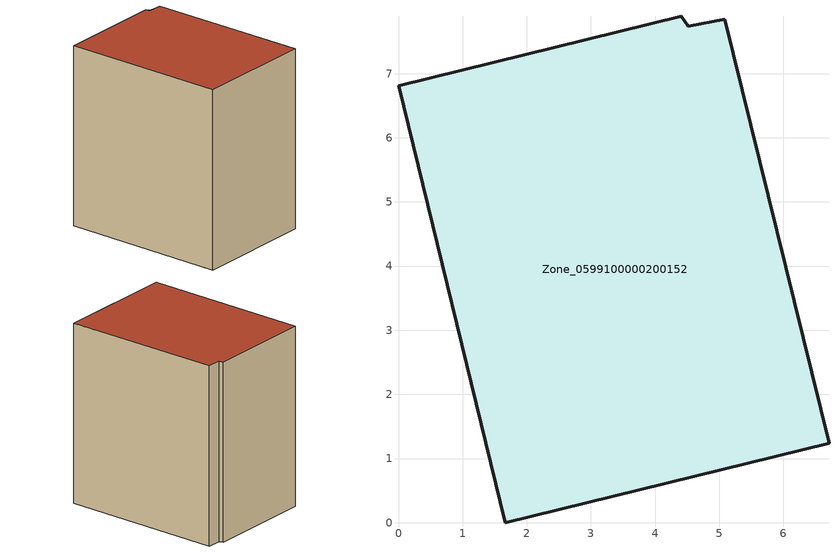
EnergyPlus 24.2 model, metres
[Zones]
Zone_0599100000200152
 floor ground (C_G): 4.51,7.74 5.09,7.85 6.71,1.24 1.66,0 0,6.81 4.41,7.89 z0
 wall outside (C_F): 1.66,0 6.71,1.24 5.09,7.85 4.51,7.74 4.41,7.89 0,6.81 1.66,0 z0:7.71
 roof outside (C_R): 5.09,7.85 4.51,7.74 4.41,7.89 0,6.81 1.66,0 6.71,1.24 z7.71
[BUILDING]
Pand.0599100000200152: North Axis=0; Terrain=City; Loads Convergence Tolerance Value=0.04; Temperature Convergence Tolerance Value=0.4; Solar Distribution=FullExterior; Maximum Number of Warmup Days=25; Minimum Number of Warmup Days=1
[Site:Location]
Rotterdam.The.Hague.AP_ZH_NLD Design_Conditions: Latitude=51.96; Longitude=4.45; Time Zone=1; Elevation=-4.5
[SITE:GROUNDTEMPERATURE:BUILDINGSURFACE]
18, 18, 18, 18, 18, 18, 18, 18, 18, 18, 18, 18
[MATERIAL] Thermal Absorptance=0.9; Solar Absorptance=0.7; Visible Absorptance=0.7
Name | Roughness | Thickness | Conductivity | Density | Specific Heat
G.TC.1946 | MediumSmooth | 0.15 | 1 | 540 | 1210
F.TC.1946 | Rough | 0.3 | 0.857143 | 1920 | 840
R.TC.1946 | MediumRough | 0.2 | 0.909091 | 1500 | 1000
[CONSTRUCTION]
C_G: G.TC.1946
C_F: F.TC.1946
C_R: R.TC.1946
[ZONE]
Zone_0599100000200152: Type=1; Multiplier=1; Ceiling Height=Autocalculate; Volume=Autocalculate; Floor Area=autocalculate; Part of Total Floor Area=Yes
[ZONEINFILTRATION:DESIGNFLOWRATE]
Infil_Zone_0599100000200152: Zone or ZoneList or Space or SpaceList=Zone_0599100000200152; Schedule=AlwaysOn; Design Flow Rate Calculation Method=Flow/Area; Flow Rate per Floor Area=0.003; Constant Term Coefficient=1; Temperature Term Coefficient=0; Velocity Term Coefficient=0; Velocity Squared Term Coefficient=0
[HVACTEMPLATE:ZONE:IDEALLOADSAIRSYSTEM]
Zone_0599100000200152: Maximum Heating Supply Air Temperature=50; Minimum Cooling Supply Air Temperature=13; Maximum Heating Supply Air Humidity Ratio=0.0156; Minimum Cooling Supply Air Humidity Ratio=0.0077; Heating Limit=NoLimit; Cooling Limit=NoLimit; Dehumidification Control Type=ConstantSensibleHeatRatio; Cooling Sensible Heat Ratio=0.7; Dehumidification Setpoint=60; Humidification Control Type=None; Humidification Setpoint=30; Outdoor Air Method=None; Outdoor Air Flow Rate per Person=0.00944; Outdoor Air Flow Rate per Zone Floor Area=0; Outdoor Air Flow Rate per Zone=0; Demand Controlled Ventilation Type=None; Outdoor Air Economizer Type=NoEconomizer; Heat Recovery Type=None; Sensible Heat Recovery Effectiveness=0.7; Latent Heat Recovery Effectiveness=0.65
[ZONECONTROL:THERMOSTAT]
ThermostatControl_Zone_0599100000200152: Zone or ZoneList=Zone_0599100000200152; Control Type Schedule=DualSetpointControlType; Control 1=Thermostat_Zone_0599100000200152; Temperature Difference Between Cutout And Setpoint=0
[THERMOSTATSETPOINT:DUALSETPOINT]
Thermostat_Zone_0599100000200152: Heating Setpoint Temperature Schedule=HeatingSetpoint_Zone_0599100000200152; Cooling Setpoint Temperature Schedule=CoolingSetpoint_Zone_0599100000200152
[SCHEDULE:COMPACT]
HeatingSetpoint_Zone_0599100000200152: Through: 12/31, For: AllDays, Until: 24:00, 21
CoolingSetpoint_Zone_0599100000200152: Through: 12/31, For: AllDays, Until: 24:00, 24
DualSetpointControlType: Through: 12/31, For: AllDays, Until: 24:00, 4
AlwaysOn: Through: 12/31, For: AllDays, Until: 24:00, 1
